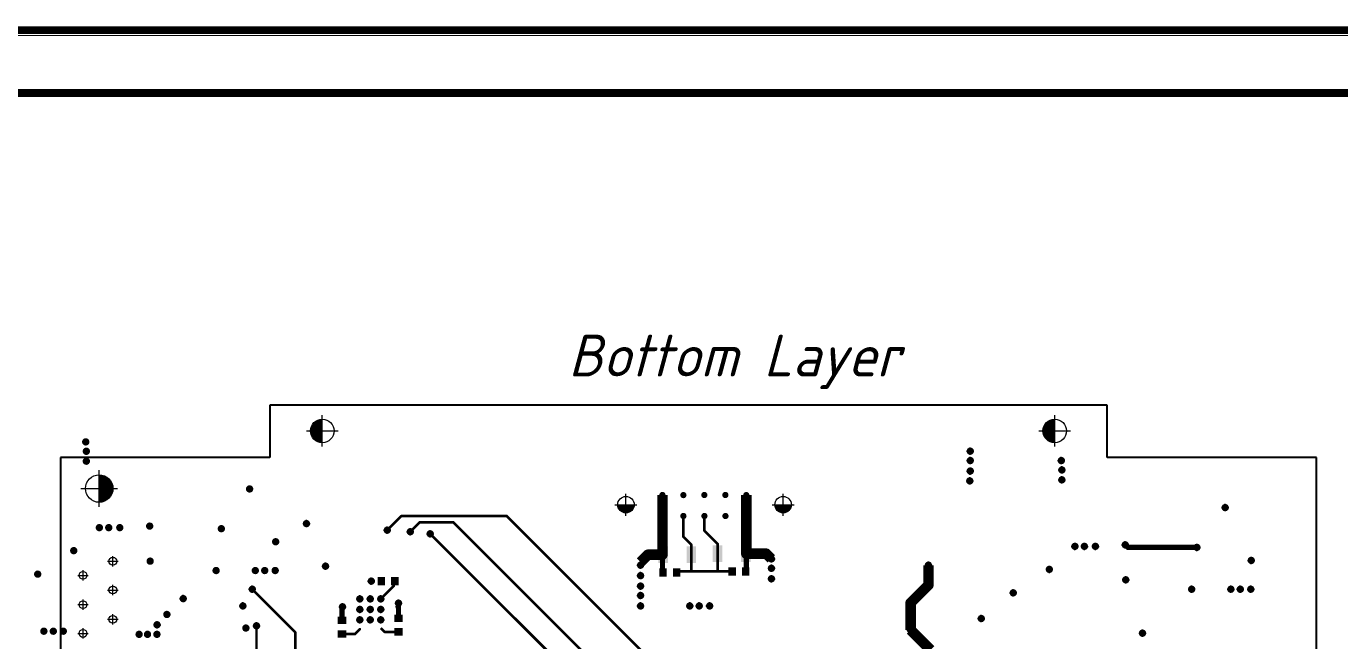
# Model space of a CAD drawing. Header units: millimetres. Extents: x 1557 to 2774, y 1107 to 1474.
# Drawn here: x 2262.7 to 2388.2, y 1415.1 to 1473.8 of the extents above; entities that cross this region are included whole.
import ezdxf

# ---------------------------------------------------------------- set-up
doc = ezdxf.new("R2010")
doc.units = ezdxf.units.MM
for name, color, linetype in [('BottomLayer', 5, 'Continuous'), ('PDF _Геометрия', 7, 'Continuous'), ('PDF _Сплошная заливка', 7, 'Continuous'), ('Sheet', 255, 'Continuous'), ('ViaHoleLayer', 16, 'Continuous')]:
    doc.layers.add(name, color=color, linetype=linetype)
doc.styles.add('GOST-2.304_Type-B_italic', font='GOST Common Italic.ttf')

msp = doc.modelspace()

# ---------------------------------------------------------------- hatches: boundary and pattern name
at = {"layer": 'PDF _Сплошная заливка', "transparency": 33554559}
for color, points in [(7, [(2289.863, 1435.116, -0.4142051), (2290.988, 1436.241), (2290.988, 1436.241), (2290.988, 1436.241), (2290.988, 1435.116), (2290.988, 1435.116)]), (7, [(2359.839, 1435.116, -0.4142051), (2360.964, 1436.241), (2360.964, 1436.241), (2360.964, 1436.241), (2360.964, 1435.116), (2360.964, 1435.116)]), (7, [(2290.988, 1433.991, -0.4142051), (2289.863, 1435.116), (2289.863, 1435.116), (2289.863, 1435.116), (2290.988, 1435.116), (2290.988, 1435.116)]), (7, [(2360.964, 1433.991, -0.4142051), (2359.839, 1435.116), (2359.839, 1435.116), (2359.839, 1435.116), (2360.964, 1435.116), (2360.964, 1435.116)]), (7, [(2353.16, 1433.183, -0.4142588), (2352.898, 1432.921), (2352.898, 1432.921), (2352.898, 1432.921), (2352.898, 1433.183), (2352.898, 1433.183)]), (7, [(2353.16, 1432.283, -0.1988801), (2353.083, 1432.098), (2353.083, 1432.098, -0.1990199), (2352.898, 1432.021), (2352.898, 1432.021), (2352.898, 1432.021), (2352.898, 1432.283), (2352.898, 1432.283)]), (7, [(2361.86, 1432.283, -0.1989884), (2361.783, 1432.098), (2361.783, 1432.098, -0.1990018), (2361.598, 1432.021), (2361.598, 1432.021), (2361.598, 1432.021), (2361.598, 1432.283), (2361.598, 1432.283)]), (7, [(2269.674, 1430.921, -0.414214), (2270.986, 1429.608), (2270.986, 1429.608), (2270.986, 1429.608), (2269.674, 1429.608), (2269.674, 1429.608)]), (7, [(2353.16, 1431.283, -0.4142588), (2352.898, 1431.021), (2352.898, 1431.021), (2352.898, 1431.021), (2352.898, 1431.283), (2352.898, 1431.283)]), (7, [(2361.914, 1431.383, -0.1989884), (2361.837, 1431.198), (2361.837, 1431.198, -0.1989884), (2361.652, 1431.121), (2361.652, 1431.121), (2361.652, 1431.121), (2361.652, 1431.383), (2361.652, 1431.383)]), (7, [(2270.986, 1429.608, -0.4142095), (2269.674, 1428.296), (2269.674, 1428.296), (2269.674, 1428.296), (2269.674, 1429.608), (2269.674, 1429.608)]), (7, [(2353.114, 1430.337, -0.414158), (2352.852, 1430.075), (2352.852, 1430.075), (2352.852, 1430.075), (2352.852, 1430.337), (2352.852, 1430.337)]), (7, [(2361.914, 1430.437, -0.1989561), (2361.837, 1430.251), (2361.837, 1430.251, -0.1988801), (2361.652, 1430.175), (2361.652, 1430.175), (2361.652, 1430.175), (2361.652, 1430.437), (2361.652, 1430.437)]), (256, [(2323.488, 1429.293), (2323.488, 1429.293), (2323.488, 1429.293, 0.4142021), (2323.188, 1428.993), (2323.188, 1428.993), (2323.188, 1428.993), (2323.188, 1428.993, 0.414158), (2323.488, 1428.693), (2323.488, 1428.693), (2323.488, 1428.693), (2323.488, 1428.693, 0.4142021), (2323.788, 1428.993), (2323.788, 1428.993), (2323.788, 1428.993), (2323.788, 1428.993, 0.4142462)]), (256, [(2325.488, 1429.283), (2325.488, 1429.283), (2325.488, 1429.283, 0.4142021), (2325.188, 1428.983), (2325.188, 1428.983), (2325.188, 1428.983), (2325.188, 1428.983, 0.4142462), (2325.488, 1428.683), (2325.488, 1428.683), (2325.488, 1428.683), (2325.488, 1428.683, 0.4142462), (2325.788, 1428.983), (2325.788, 1428.983), (2325.788, 1428.983), (2325.788, 1428.983, 0.4142021)]), (256, [(2327.488, 1429.293), (2327.488, 1429.293), (2327.488, 1429.293, 0.4142462), (2327.188, 1428.993), (2327.188, 1428.993), (2327.188, 1428.993), (2327.188, 1428.993, 0.4142021), (2327.488, 1428.693), (2327.488, 1428.693), (2327.488, 1428.693), (2327.488, 1428.693, 0.4142021), (2327.788, 1428.993), (2327.788, 1428.993), (2327.788, 1428.993), (2327.788, 1428.993, 0.4142462)]), (256, [(2329.498, 1429.293), (2329.498, 1429.293), (2329.498, 1429.293, 0.4142021), (2329.198, 1428.993), (2329.198, 1428.993), (2329.198, 1428.993), (2329.198, 1428.993, 0.414158), (2329.498, 1428.693), (2329.498, 1428.693), (2329.498, 1428.693), (2329.498, 1428.693, 0.4142021), (2329.798, 1428.993), (2329.798, 1428.993), (2329.798, 1428.993), (2329.798, 1428.993, 0.4142462)]), (256, [(2331.498, 1429.283), (2331.498, 1429.283), (2331.498, 1429.283, 0.414158), (2331.198, 1428.983), (2331.198, 1428.983), (2331.198, 1428.983), (2331.198, 1428.983, 0.4142021), (2331.498, 1428.683), (2331.498, 1428.683), (2331.498, 1428.683), (2331.498, 1428.683, 0.4142462), (2331.798, 1428.983), (2331.798, 1428.983), (2331.798, 1428.983), (2331.798, 1428.983, 0.4142021)]), (7, [(2319.998, 1427.276, -0.4142252), (2319.211, 1428.063), (2319.211, 1428.063), (2319.211, 1428.063), (2319.998, 1428.063), (2319.998, 1428.063)]), (7, [(2320.786, 1428.063, -0.4142252), (2319.998, 1427.276), (2319.998, 1427.276), (2319.998, 1427.276), (2319.998, 1428.063), (2319.998, 1428.063)]), (256, [(2323.488, 1427.283), (2323.488, 1427.283), (2323.488, 1427.283, 0.414158), (2323.188, 1426.983), (2323.188, 1426.983), (2323.188, 1426.983), (2323.188, 1426.983, 0.4142021), (2323.488, 1426.683), (2323.488, 1426.683), (2323.488, 1426.683), (2323.488, 1426.683, 0.4142462), (2323.788, 1426.983), (2323.788, 1426.983), (2323.788, 1426.983), (2323.788, 1426.983, 0.4142021)]), (256, [(2325.488, 1427.283), (2325.488, 1427.283), (2325.488, 1427.283, 0.4142021), (2325.188, 1426.983), (2325.188, 1426.983), (2325.188, 1426.983), (2325.188, 1426.983, 0.4142462), (2325.488, 1426.683), (2325.488, 1426.683), (2325.488, 1426.683), (2325.488, 1426.683, 0.4142462), (2325.788, 1426.983), (2325.788, 1426.983), (2325.788, 1426.983), (2325.788, 1426.983, 0.4142021)]), (256, [(2327.498, 1427.283), (2327.498, 1427.283), (2327.498, 1427.283, 0.414158), (2327.198, 1426.983), (2327.198, 1426.983), (2327.198, 1426.983), (2327.198, 1426.983, 0.4142021), (2327.498, 1426.683), (2327.498, 1426.683), (2327.498, 1426.683), (2327.498, 1426.683, 0.4142462), (2327.798, 1426.983), (2327.798, 1426.983), (2327.798, 1426.983), (2327.798, 1426.983, 0.4142021)]), (256, [(2329.508, 1427.283), (2329.508, 1427.283), (2329.508, 1427.283, 0.4142021), (2329.208, 1426.983), (2329.208, 1426.983), (2329.208, 1426.983), (2329.208, 1426.983, 0.4142462), (2329.508, 1426.683), (2329.508, 1426.683), (2329.508, 1426.683), (2329.508, 1426.683, 0.4142021), (2329.808, 1426.983), (2329.808, 1426.983), (2329.808, 1426.983), (2329.808, 1426.983, 0.414158)]), (256, [(2331.498, 1427.293), (2331.498, 1427.293), (2331.498, 1427.293, 0.4142021), (2331.198, 1426.993), (2331.198, 1426.993), (2331.198, 1426.993), (2331.198, 1426.993, 0.414158), (2331.498, 1426.693), (2331.498, 1426.693), (2331.498, 1426.693), (2331.498, 1426.693, 0.4142021), (2331.798, 1426.993), (2331.798, 1426.993), (2331.798, 1426.993), (2331.798, 1426.993, 0.4142462)]), (7, [(2335.018, 1427.276, -0.4142252), (2334.231, 1428.063), (2334.231, 1428.063), (2334.231, 1428.063), (2335.018, 1428.063), (2335.018, 1428.063)]), (7, [(2335.806, 1428.063, -0.4142177), (2335.018, 1427.276), (2335.018, 1427.276), (2335.018, 1427.276), (2335.018, 1428.063), (2335.018, 1428.063)]), (7, [(2377.514, 1427.783, -0.1989561), (2377.437, 1427.597), (2377.437, 1427.597, -0.1988801), (2377.252, 1427.521), (2377.252, 1427.521), (2377.252, 1427.521), (2377.252, 1427.783), (2377.252, 1427.783)]), (7, [(2289.734, 1426.255, -0.4142084), (2289.472, 1425.993), (2289.472, 1425.993), (2289.472, 1425.993), (2289.472, 1426.255), (2289.472, 1426.255)]), (7, [(2297.461, 1425.63, -0.1989561), (2297.384, 1425.444), (2297.384, 1425.444, -0.1988801), (2297.199, 1425.367), (2297.199, 1425.367), (2297.199, 1425.367), (2297.199, 1425.63), (2297.199, 1425.63)]), (7, [(2299.661, 1425.483, -0.1988801), (2299.584, 1425.298), (2299.584, 1425.298, -0.1989057), (2299.398, 1425.221), (2299.398, 1425.221), (2299.398, 1425.221), (2299.398, 1425.483), (2299.398, 1425.483)]), (7, [(2301.561, 1425.283, -0.4142588), (2301.298, 1425.021), (2301.298, 1425.021), (2301.298, 1425.021), (2301.298, 1425.283), (2301.298, 1425.283)]), (7, [(2363.16, 1424.083, -0.4142363), (2362.898, 1423.821), (2362.898, 1423.821), (2362.898, 1423.821), (2362.898, 1424.083), (2362.898, 1424.083)]), (7, [(2364.06, 1424.083, -0.4141859), (2363.798, 1423.821), (2363.798, 1423.821), (2363.798, 1423.821), (2363.798, 1424.083), (2363.798, 1424.083)]), (7, [(2365.114, 1424.083, -0.4142363), (2364.852, 1423.821), (2364.852, 1423.821), (2364.852, 1423.821), (2364.852, 1424.083), (2364.852, 1424.083)]), (7, [(2367.969, 1424.228, -0.1988478), (2367.892, 1424.042), (2367.892, 1424.042, -0.1988478), (2367.707, 1423.966), (2367.707, 1423.966), (2367.707, 1423.966), (2367.707, 1424.228), (2367.707, 1424.228)]), (7, [(2374.814, 1423.983, -0.4142084), (2374.551, 1423.721), (2374.551, 1423.721), (2374.551, 1423.721), (2374.551, 1423.983), (2374.551, 1423.983)]), (7, [(2291.561, 1422.183, -0.1989561), (2291.484, 1421.998), (2291.484, 1421.998, -0.1988801), (2291.299, 1421.921), (2291.299, 1421.921), (2291.299, 1421.921), (2291.299, 1422.183), (2291.299, 1422.183)]), (7, [(2321.661, 1422.283, -0.4142084), (2321.398, 1422.021), (2321.398, 1422.021), (2321.398, 1422.021), (2321.398, 1422.283), (2321.398, 1422.283)]), (7, [(2334.161, 1422.883, -0.414158), (2333.898, 1422.621), (2333.898, 1422.621), (2333.898, 1422.621), (2333.898, 1422.883), (2333.898, 1422.883)]), (7, [(2334.161, 1421.983, -0.4142084), (2333.898, 1421.721), (2333.898, 1421.721), (2333.898, 1421.721), (2333.898, 1421.983), (2333.898, 1421.983)]), (7, [(2349.16, 1422.283, -0.414158), (2348.898, 1422.021), (2348.898, 1422.021), (2348.898, 1422.021), (2348.898, 1422.283), (2348.898, 1422.283)]), (7, [(2360.714, 1421.883, -0.4142588), (2360.452, 1421.621), (2360.452, 1421.621), (2360.452, 1421.621), (2360.452, 1421.883), (2360.452, 1421.883)]), (7, [(2380.008, 1422.736, -0.1989561), (2379.931, 1422.55), (2379.931, 1422.55, -0.1988801), (2379.745, 1422.473), (2379.745, 1422.473), (2379.745, 1422.473), (2379.745, 1422.736), (2379.745, 1422.736)]), (7, [(2295.934, 1420.755, -0.1989884), (2295.857, 1420.57), (2295.857, 1420.57, -0.1989884), (2295.672, 1420.493), (2295.672, 1420.493), (2295.672, 1420.493), (2295.672, 1420.755), (2295.672, 1420.755)]), (7, [(2321.661, 1421.283, -0.1988982), (2321.584, 1421.098), (2321.584, 1421.098, -0.1988478), (2321.398, 1421.021), (2321.398, 1421.021), (2321.398, 1421.021), (2321.398, 1421.283), (2321.398, 1421.283)]), (7, [(2334.161, 1420.983, -0.1989884), (2334.084, 1420.798), (2334.084, 1420.798, -0.1990018), (2333.898, 1420.721), (2333.898, 1420.721), (2333.898, 1420.721), (2333.898, 1420.983), (2333.898, 1420.983)]), (7, [(2368.014, 1420.883, -0.1988478), (2367.937, 1420.698), (2367.937, 1420.698, -0.1988478), (2367.752, 1420.621), (2367.752, 1420.621), (2367.752, 1420.621), (2367.752, 1420.883), (2367.752, 1420.883)]), (7, [(2284.561, 1419.983, -0.4142363), (2284.299, 1419.721), (2284.299, 1419.721), (2284.299, 1419.721), (2284.299, 1419.983), (2284.299, 1419.983)]), (7, [(2321.661, 1420.283, -0.1987974), (2321.584, 1420.098), (2321.584, 1420.098, -0.1988478), (2321.398, 1420.021), (2321.398, 1420.021), (2321.398, 1420.021), (2321.398, 1420.283), (2321.398, 1420.283)]), (7, [(2321.661, 1419.383, -0.4142588), (2321.398, 1419.121), (2321.398, 1419.121), (2321.398, 1419.121), (2321.398, 1419.383), (2321.398, 1419.383)]), (7, [(2357.268, 1419.637, -0.1988982), (2357.191, 1419.452), (2357.191, 1419.452, -0.1988982), (2357.005, 1419.375), (2357.005, 1419.375), (2357.005, 1419.375), (2357.005, 1419.637), (2357.005, 1419.637)]), (7, [(2374.314, 1419.983, -0.1989561), (2374.237, 1419.798), (2374.237, 1419.798, -0.1988801), (2374.051, 1419.721), (2374.051, 1419.721), (2374.051, 1419.721), (2374.051, 1419.983), (2374.051, 1419.983)]), (7, [(2378.06, 1419.983, -0.4142588), (2377.798, 1419.721), (2377.798, 1419.721), (2377.798, 1419.721), (2377.798, 1419.983), (2377.798, 1419.983)]), (7, [(2378.96, 1419.983, -0.1988478), (2378.883, 1419.798), (2378.883, 1419.798, -0.1988478), (2378.698, 1419.721), (2378.698, 1419.721), (2378.698, 1419.721), (2378.698, 1419.983), (2378.698, 1419.983)]), (7, [(2379.96, 1419.983, -0.4142363), (2379.698, 1419.721), (2379.698, 1419.721), (2379.698, 1419.721), (2379.698, 1419.983), (2379.698, 1419.983)]), (7, [(2277.961, 1419.083, -0.1989561), (2277.884, 1418.898), (2277.884, 1418.898, -0.1988801), (2277.699, 1418.821), (2277.699, 1418.821), (2277.699, 1418.821), (2277.699, 1419.083), (2277.699, 1419.083)]), (7, [(2283.661, 1418.383, -0.1989884), (2283.584, 1418.198), (2283.584, 1418.198, -0.1989884), (2283.399, 1418.121), (2283.399, 1418.121), (2283.399, 1418.121), (2283.399, 1418.383), (2283.399, 1418.383)]), (7, [(2293.184, 1418.305, -0.1989884), (2293.107, 1418.12), (2293.107, 1418.12, -0.1989884), (2292.922, 1418.043), (2292.922, 1418.043), (2292.922, 1418.043), (2292.922, 1418.305), (2292.922, 1418.305)]), (7, [(2294.834, 1419.055, -0.1989884), (2294.757, 1418.87), (2294.757, 1418.87, -0.1989884), (2294.572, 1418.793), (2294.572, 1418.793), (2294.572, 1418.793), (2294.572, 1419.055), (2294.572, 1419.055)]), (7, [(2295.834, 1419.055, -0.4142084), (2295.572, 1418.793), (2295.572, 1418.793), (2295.572, 1418.793), (2295.572, 1419.055), (2295.572, 1419.055)]), (7, [(2296.834, 1419.055, -0.4141859), (2296.572, 1418.793), (2296.572, 1418.793), (2296.572, 1418.793), (2296.572, 1419.055), (2296.572, 1419.055)]), (7, [(2298.534, 1418.655, -0.4142588), (2298.271, 1418.393), (2298.271, 1418.393), (2298.271, 1418.393), (2298.271, 1418.655), (2298.271, 1418.655)]), (7, [(2321.661, 1418.383, -0.1988801), (2321.584, 1418.198), (2321.584, 1418.198, -0.1989561), (2321.398, 1418.121), (2321.398, 1418.121), (2321.398, 1418.121), (2321.398, 1418.383), (2321.398, 1418.383)]), (7, [(2326.361, 1418.383, -0.1988801), (2326.284, 1418.198), (2326.284, 1418.198, -0.1990065), (2326.098, 1418.121), (2326.098, 1418.121), (2326.098, 1418.121), (2326.098, 1418.383), (2326.098, 1418.383)]), (7, [(2327.261, 1418.383, -0.1988801), (2327.184, 1418.198), (2327.184, 1418.198, -0.1989561), (2326.998, 1418.121), (2326.998, 1418.121), (2326.998, 1418.121), (2326.998, 1418.383), (2326.998, 1418.383)]), (7, [(2328.261, 1418.383, -0.414158), (2327.998, 1418.121), (2327.998, 1418.121), (2327.998, 1418.121), (2327.998, 1418.383), (2327.998, 1418.383)]), (7, [(2294.834, 1418.055, -0.4142084), (2294.572, 1417.793), (2294.572, 1417.793), (2294.572, 1417.793), (2294.572, 1418.055), (2294.572, 1418.055)]), (7, [(2294.834, 1417.055, -0.1989884), (2294.757, 1416.87), (2294.757, 1416.87, -0.1989884), (2294.572, 1416.793), (2294.572, 1416.793), (2294.572, 1416.793), (2294.572, 1417.055), (2294.572, 1417.055)]), (7, [(2295.834, 1418.055, -0.4142588), (2295.572, 1417.793), (2295.572, 1417.793), (2295.572, 1417.793), (2295.572, 1418.055), (2295.572, 1418.055)]), (7, [(2295.834, 1417.055, -0.1988801), (2295.757, 1416.87), (2295.757, 1416.87, -0.1989561), (2295.572, 1416.793), (2295.572, 1416.793), (2295.572, 1416.793), (2295.572, 1417.055), (2295.572, 1417.055)]), (7, [(2296.834, 1418.055, -0.4142363), (2296.572, 1417.793), (2296.572, 1417.793), (2296.572, 1417.793), (2296.572, 1418.055), (2296.572, 1418.055)]), (7, [(2296.834, 1417.055, -0.4141859), (2296.572, 1416.793), (2296.572, 1416.793), (2296.572, 1416.793), (2296.572, 1417.055), (2296.572, 1417.055)]), (7, [(2354.215, 1417.183, -0.1989057), (2354.138, 1416.998), (2354.138, 1416.998, -0.1988801), (2353.952, 1416.921), (2353.952, 1416.921), (2353.952, 1416.921), (2353.952, 1417.183), (2353.952, 1417.183)]), (7, [(2275.461, 1416.583, -0.4142084), (2275.199, 1416.321), (2275.199, 1416.321), (2275.199, 1416.321), (2275.199, 1416.583), (2275.199, 1416.583)]), (7, [(2284.961, 1416.483, -0.1988982), (2284.884, 1416.298), (2284.884, 1416.298, -0.1988478), (2284.699, 1416.221), (2284.699, 1416.221), (2284.699, 1416.221), (2284.699, 1416.483), (2284.699, 1416.483)]), (7, [(2347.46, 1416.083, -0.1989884), (2347.384, 1415.898), (2347.384, 1415.898, -0.1989884), (2347.198, 1415.821), (2347.198, 1415.821), (2347.198, 1415.821), (2347.198, 1416.083), (2347.198, 1416.083)]), (7, [(2369.614, 1415.783, -0.1988478), (2369.537, 1415.598), (2369.537, 1415.598, -0.1988478), (2369.351, 1415.521), (2369.351, 1415.521), (2369.351, 1415.521), (2369.351, 1415.783), (2369.351, 1415.783)])]:
    msp.add_hatch(color=color, dxfattribs=at).paths.add_polyline_path(points)

# ---------------------------------------------------------------- linework, layer by layer
for p, q in [((2365.983, 1437.582), (2285.983, 1437.582)), ((2285.983, 1437.582), (2285.983, 1432.582)), ((2365.983, 1432.582), (2365.983, 1437.582)), ((2265.983, 1432.582), (2265.983, 1342.582)), ((2285.983, 1432.582), (2265.983, 1432.582)), ((2385.983, 1432.582), (2365.983, 1432.582)), ((2385.983, 1342.582), (2385.983, 1432.582))]:
    msp.add_line(p, q)
at = {"layer": 'BottomLayer'}
for points, const_width in [([(2323.489, 1426.984), (2323.489, 1428.994)], 1), ([(2331.499, 1426.994), (2331.499, 1428.984)], 1), ([(2298.552, 1426.984), (2297.199, 1425.631)], 0.25), ([(2308.599, 1426.984), (2298.552, 1426.984)], 0.25), ([(2331.849, 1403.734), (2308.599, 1426.984)], 0.25), ([(2323.489, 1423.284), (2323.489, 1426.984)], 1), ([(2325.489, 1424.994), (2325.489, 1426.984)], 0.25), ([(2327.499, 1425.584), (2327.499, 1426.984)], 0.25), ([(2331.499, 1423.384), (2331.499, 1426.994)], 1), ([(2300.299, 1426.384), (2299.399, 1425.484)], 0.25), ([(2303.499, 1426.384), (2300.299, 1426.384)], 0.25), ([(2317.299, 1412.584), (2303.499, 1426.384)], 0.25), ([(2328.752, 1424.33), (2327.499, 1425.584)], 0.25), ([(2315.599, 1410.984), (2301.299, 1425.284)], 0.25), ([(2326.245, 1424.238), (2325.489, 1424.994)], 0.25), ([(2326.245, 1423.284), (2326.245, 1424.238)], 0.25), ([(2328.752, 1423.384), (2328.752, 1424.33)], 0.25), ([(2322.098, 1423.284), (2321.399, 1422.584)], 1), ([(2323.489, 1423.284), (2322.098, 1423.284)], 1), ([(2323.489, 1421.646), (2323.489, 1423.284)], 0.5), ([(2323.553, 1423.284), (2323.489, 1423.284)], 0.5), ([(2326.245, 1421.731), (2326.245, 1423.284)], 0.25), ([(2328.752, 1421.73), (2328.752, 1423.384)], 0.25), ([(2333.399, 1423.384), (2331.499, 1423.384)], 1), ([(2331.499, 1423.384), (2331.445, 1423.384)], 0.5), ([(2331.499, 1421.736), (2331.499, 1423.384)], 0.5), ([(2333.899, 1422.884), (2333.399, 1423.384)], 1), ([(2374.552, 1423.984), (2367.952, 1423.984)], 0.5), ([(2323.551, 1421.584), (2323.489, 1421.646)], 0.5), ([(2326.245, 1421.731), (2326.199, 1421.684)], 0.25), ([(2328.799, 1421.684), (2328.752, 1421.73)], 0.25), ([(2331.499, 1421.736), (2331.446, 1421.684)], 0.5), ([(2348.899, 1420.384), (2348.899, 1422.284)], 1), ([(2297.819, 1420.304), (2297.819, 1420.756)], 0.25), ([(2324.946, 1421.684), (2324.846, 1421.584)], 0.25), ([(2326.199, 1421.684), (2324.946, 1421.684)], 0.25), ([(2328.799, 1421.684), (2326.199, 1421.684)], 0.25), ([(2330.151, 1421.684), (2328.799, 1421.684)], 0.25), ([(2348.899, 1420.384), (2347.199, 1418.684)], 1), ([(2288.399, 1415.884), (2284.299, 1419.984)], 0.25), ([(2297.819, 1420.304), (2296.572, 1419.056)], 0.25), ([(2292.872, 1417.004), (2292.872, 1418.256)], 0.5), ([(2298.272, 1418.256), (2298.222, 1418.306)], 0.5), ([(2298.272, 1417.204), (2298.272, 1418.256)], 0.5), ([(2347.199, 1416.084), (2347.199, 1418.684)], 1), ([(2284.699, 1412.384), (2284.699, 1416.484)], 0.25), ([(2288.399, 1413.484), (2288.399, 1415.884)], 0.25), ([(2294.124, 1415.708), (2292.872, 1415.708)], 0.25), ([(2294.572, 1416.156), (2294.124, 1415.708)], 0.25), ([(2296.919, 1415.908), (2296.572, 1416.256)], 0.25), ([(2298.272, 1415.908), (2296.919, 1415.908)], 0.25), ([(2349.099, 1414.184), (2347.199, 1416.084)], 1)]:
    msp.add_lwpolyline(points, dxfattribs=dict(at, const_width=const_width))
for points, const_width in [([(2298.615, 1426.984, -1), (2298.49, 1426.984, -1)], 0.125), ([(2298.615, 1426.984, -1), (2298.49, 1426.984, -1)], 0.125), ([(2308.661, 1426.984, -1), (2308.536, 1426.984, -1)], 0.125), ([(2308.661, 1426.984, -1), (2308.536, 1426.984, -1)], 0.125), ([(2300.361, 1426.384, -1), (2300.236, 1426.384, -1)], 0.125), ([(2300.361, 1426.384, -1), (2300.236, 1426.384, -1)], 0.125), ([(2303.561, 1426.384, -1), (2303.436, 1426.384, -1)], 0.125), ([(2303.561, 1426.384, -1), (2303.436, 1426.384, -1)], 0.125), ([(2327.561, 1425.584, -1), (2327.436, 1425.584, -1)], 0.125), ([(2327.561, 1425.584, -1), (2327.436, 1425.584, -1)], 0.125), ([(2325.551, 1424.994, -1), (2325.426, 1424.994, -1)], 0.125), ([(2325.551, 1424.994, -1), (2325.426, 1424.994, -1)], 0.125), ([(2326.308, 1424.238, -1), (2326.183, 1424.238, -1)], 0.125), ([(2326.308, 1424.238, -1), (2326.183, 1424.238, -1)], 0.125), ([(2328.815, 1424.33, -1), (2328.69, 1424.33, -1)], 0.125), ([(2328.815, 1424.33, -1), (2328.69, 1424.33, -1)], 0.125), ([(2322.348, 1423.284, -1), (2321.848, 1423.284, -1)], 0.5), ([(2322.348, 1423.284, -1), (2321.848, 1423.284, -1)], 0.5), ([(2323.739, 1423.284, -1), (2323.239, 1423.284, -1)], 0.5), ([(2323.739, 1423.284, -1), (2323.239, 1423.284, -1)], 0.5), ([(2323.614, 1423.284, -1), (2323.364, 1423.284, -1)], 0.25), ([(2323.614, 1423.284, -1), (2323.364, 1423.284, -1)], 0.25), ([(2323.678, 1423.284, -1), (2323.428, 1423.284, -1)], 0.25), ([(2326.308, 1423.284, -1), (2326.183, 1423.284, -1)], 0.125), ([(2326.308, 1423.284, -1), (2326.183, 1423.284, -1)], 0.125), ([(2328.815, 1423.384, -1), (2328.69, 1423.384, -1)], 0.125), ([(2328.815, 1423.384, -1), (2328.69, 1423.384, -1)], 0.125), ([(2331.749, 1423.384, -1), (2331.249, 1423.384, -1)], 0.5), ([(2331.749, 1423.384, -1), (2331.249, 1423.384, -1)], 0.5), ([(2331.57, 1423.384, -1), (2331.32, 1423.384, -1)], 0.25), ([(2331.624, 1423.384, -1), (2331.374, 1423.384, -1)], 0.25), ([(2331.624, 1423.384, -1), (2331.374, 1423.384, -1)], 0.25), ([(2333.649, 1423.384, -1), (2333.149, 1423.384, -1)], 0.5), ([(2333.649, 1423.384, -1), (2333.149, 1423.384, -1)], 0.5), ([(2368.077, 1423.984, -1), (2367.827, 1423.984, -1)], 0.25), ([(2374.677, 1423.984, -1), (2374.427, 1423.984, -1)], 0.25), ([(2323.614, 1421.646, -1), (2323.364, 1421.646, -1)], 0.25), ([(2323.614, 1421.646, -1), (2323.364, 1421.646, -1)], 0.25), ([(2326.308, 1421.731, -1), (2326.183, 1421.731, -1)], 0.125), ([(2326.308, 1421.731, -1), (2326.183, 1421.731, -1)], 0.125), ([(2328.815, 1421.73, -1), (2328.69, 1421.73, -1)], 0.125), ([(2328.815, 1421.73, -1), (2328.69, 1421.73, -1)], 0.125), ([(2331.571, 1421.684, -1), (2331.321, 1421.684, -1)], 0.25), ([(2331.624, 1421.736, -1), (2331.374, 1421.736, -1)], 0.25), ([(2331.624, 1421.736, -1), (2331.374, 1421.736, -1)], 0.25), ([(2297.882, 1420.756, -1), (2297.757, 1420.756, -1)], 0.125), ([(2323.676, 1421.584, -1), (2323.426, 1421.584, -1)], 0.25), ([(2324.909, 1421.584, -1), (2324.784, 1421.584, -1)], 0.125), ([(2325.009, 1421.684, -1), (2324.884, 1421.684, -1)], 0.125), ([(2325.009, 1421.684, -1), (2324.884, 1421.684, -1)], 0.125), ([(2326.261, 1421.684, -1), (2326.136, 1421.684, -1)], 0.125), ([(2326.261, 1421.684, -1), (2326.136, 1421.684, -1)], 0.125), ([(2326.261, 1421.684, -1), (2326.136, 1421.684, -1)], 0.125), ([(2328.861, 1421.684, -1), (2328.736, 1421.684, -1)], 0.125), ([(2328.861, 1421.684, -1), (2328.736, 1421.684, -1)], 0.125), ([(2328.861, 1421.684, -1), (2328.736, 1421.684, -1)], 0.125), ([(2330.213, 1421.684, -1), (2330.088, 1421.684, -1)], 0.125), ([(2349.149, 1420.384, -1), (2348.649, 1420.384, -1)], 0.5), ([(2349.149, 1420.384, -1), (2348.649, 1420.384, -1)], 0.5), ([(2297.882, 1420.304, -1), (2297.757, 1420.304, -1)], 0.125), ([(2297.882, 1420.304, -1), (2297.757, 1420.304, -1)], 0.125), ([(2298.347, 1418.306, -1), (2298.097, 1418.306, -1)], 0.25), ([(2298.397, 1418.256, -1), (2298.147, 1418.256, -1)], 0.25), ([(2298.397, 1418.256, -1), (2298.147, 1418.256, -1)], 0.25), ([(2347.449, 1418.684, -1), (2346.949, 1418.684, -1)], 0.5), ([(2347.449, 1418.684, -1), (2346.949, 1418.684, -1)], 0.5), ([(2292.997, 1417.004, -1), (2292.747, 1417.004, -1)], 0.25), ([(2298.397, 1417.204, -1), (2298.147, 1417.204, -1)], 0.25), ([(2288.461, 1415.884, -1), (2288.336, 1415.884, -1)], 0.125), ([(2288.461, 1415.884, -1), (2288.336, 1415.884, -1)], 0.125), ([(2292.934, 1415.708, -1), (2292.809, 1415.708, -1)], 0.125), ([(2294.186, 1415.708, -1), (2294.061, 1415.708, -1)], 0.125), ([(2294.186, 1415.708, -1), (2294.061, 1415.708, -1)], 0.125), ([(2294.634, 1416.156, -1), (2294.509, 1416.156, -1)], 0.125), ([(2294.634, 1416.156, -1), (2294.509, 1416.156, -1)], 0.125), ([(2296.982, 1415.908, -1), (2296.857, 1415.908, -1)], 0.125), ([(2296.982, 1415.908, -1), (2296.857, 1415.908, -1)], 0.125), ([(2298.334, 1415.908, -1), (2298.209, 1415.908, -1)], 0.125)]:
    msp.add_lwpolyline(points, format="xyb", close=True, dxfattribs=dict(at, const_width=const_width))
for points in [[(2324.01, 1422.484), (2323.095, 1422.484), (2324.01, 1424.084), (2323.095, 1424.084)], [(2326.702, 1422.484), (2325.788, 1422.484), (2326.702, 1424.084), (2325.788, 1424.084)], [(2328.295, 1424.184), (2329.21, 1424.184), (2328.295, 1422.584), (2329.21, 1422.584)], [(2330.988, 1424.184), (2331.902, 1424.184), (2330.988, 1422.584), (2331.902, 1422.584)], [(2323.195, 1421.991), (2323.906, 1421.991), (2323.195, 1421.178), (2323.906, 1421.178)], [(2324.491, 1421.991), (2325.202, 1421.991), (2324.491, 1421.178), (2325.202, 1421.178)], [(2330.506, 1421.278), (2329.795, 1421.278), (2330.506, 1422.091), (2329.795, 1422.091)], [(2331.802, 1421.278), (2331.091, 1421.278), (2331.802, 1422.091), (2331.091, 1422.091)], [(2296.979, 1420.349), (2296.268, 1420.349), (2296.979, 1421.162), (2296.268, 1421.162)], [(2298.275, 1420.349), (2297.564, 1420.349), (2298.275, 1421.162), (2297.564, 1421.162)], [(2292.465, 1416.648), (2292.465, 1417.359), (2293.278, 1416.648), (2293.278, 1417.359)], [(2297.865, 1416.848), (2297.865, 1417.559), (2298.678, 1416.848), (2298.678, 1417.559)], [(2292.465, 1415.353), (2292.465, 1416.064), (2293.278, 1415.353), (2293.278, 1416.064)], [(2297.865, 1415.553), (2297.865, 1416.264), (2298.678, 1415.553), (2298.678, 1416.264)]]:
    msp.add_solid(points, dxfattribs=at)
at = {"layer": 'PDF _Геометрия', "lineweight": 9}
for points in [[(2289.863, 1435.116, -0.414158), (2290.988, 1436.241, -0.414158), (2292.113, 1435.116, -0.414158), (2290.988, 1433.991, -0.414158)], [(2359.839, 1435.116, -0.414158), (2360.964, 1436.241, -0.414158), (2362.089, 1435.116, -0.414158), (2360.964, 1433.991, -0.414158)], [(2352.636, 1433.183, -0.4143145), (2352.898, 1433.446, -0.4143145), (2353.16, 1433.183, -0.4143145), (2352.898, 1432.921, -0.4143145)], [(2352.636, 1432.283, -0.4143145), (2352.898, 1432.546, -0.4143145), (2353.16, 1432.283, -0.4140361), (2352.898, 1432.021, -0.4140361)], [(2361.335, 1432.283, -0.4143145), (2361.598, 1432.546, -0.4143145), (2361.86, 1432.283, -0.4140361), (2361.598, 1432.021, -0.4140361)], [(2268.361, 1429.608, -0.414158), (2269.674, 1430.921, -0.4142032), (2270.986, 1429.608, -0.4142588), (2269.674, 1428.296, -0.4142137)], [(2352.636, 1431.283, -0.4143145), (2352.898, 1431.546, -0.4143145), (2353.16, 1431.283, -0.4143145), (2352.898, 1431.021, -0.4143145)], [(2361.389, 1431.383, -0.4143145), (2361.652, 1431.646, -0.4143145), (2361.914, 1431.383, -0.4143145), (2361.652, 1431.121, -0.4143145)], [(2361.389, 1430.437, -0.4143145), (2361.652, 1430.7, -0.4143145), (2361.914, 1430.437, -0.4143145), (2361.652, 1430.175, -0.4143145)], [(2352.589, 1430.337, -0.4143145), (2352.852, 1430.599, -0.4143145), (2353.114, 1430.337, -0.4143145), (2352.852, 1430.074, -0.4143145)], [(2319.211, 1428.063, -0.4143145), (2319.998, 1428.851, -0.4143145), (2320.786, 1428.063, -0.4142217), (2319.998, 1427.276, -0.4142217)], [(2334.231, 1428.063, -0.4143145), (2335.018, 1428.851, -0.4142217), (2335.806, 1428.063, -0.414129), (2335.018, 1427.276, -0.4142217)], [(2376.989, 1427.783, -0.4140361), (2377.252, 1428.046, -0.4143145), (2377.514, 1427.783, -0.4143145), (2377.252, 1427.521, -0.4140361)], [(2289.209, 1426.255, -0.4140361), (2289.472, 1426.518, -0.4140361), (2289.734, 1426.255, -0.4138106), (2289.472, 1425.992, -0.4138106)], [(2296.936, 1425.63, -0.4143145), (2297.199, 1425.892, -0.4143145), (2297.461, 1425.63, -0.4143145), (2297.199, 1425.367, -0.4143145)], [(2299.136, 1425.483, -0.4143145), (2299.398, 1425.746, -0.4143145), (2299.661, 1425.483, -0.4143145), (2299.398, 1425.221, -0.4143145)], [(2301.036, 1425.283, -0.4143145), (2301.298, 1425.546, -0.4143145), (2301.561, 1425.283, -0.4143145), (2301.298, 1425.021, -0.4143145)], [(2367.444, 1424.228, -0.4140361), (2367.707, 1424.491, -0.4140361), (2367.969, 1424.228, -0.4138106), (2367.707, 1423.965, -0.4138106)], [(2333.635, 1422.883, -0.4138106), (2333.898, 1423.146, -0.4140361), (2334.161, 1422.883, -0.4140361), (2333.898, 1422.621, -0.4138106)], [(2362.635, 1424.083, -0.4143145), (2362.898, 1424.346, -0.4143145), (2363.16, 1424.083, -0.4143145), (2362.898, 1423.821, -0.4143145)], [(2363.535, 1424.083, -0.4143145), (2363.798, 1424.346, -0.4143145), (2364.06, 1424.083, -0.4143145), (2363.798, 1423.821, -0.4143145)], [(2364.589, 1424.083, -0.4140361), (2364.852, 1424.346, -0.4138106), (2365.114, 1424.083, -0.4138106), (2364.852, 1423.821, -0.4140361)], [(2374.289, 1423.983, -0.4143145), (2374.552, 1424.246, -0.4143145), (2374.814, 1423.983, -0.4143145), (2374.552, 1423.721, -0.4143145)], [(2270.599, 1422.658, -0.414158), (2270.974, 1423.033, -0.414158), (2271.349, 1422.658, -0.414158), (2270.974, 1422.283, -0.414158)], [(2291.036, 1422.183, -0.4137584), (2291.299, 1422.446, -0.4140361), (2291.561, 1422.183, -0.4138106), (2291.299, 1421.921, -0.4135323)], [(2321.136, 1422.283, -0.4143145), (2321.398, 1422.546, -0.4140361), (2321.661, 1422.283, -0.4140361), (2321.398, 1422.021, -0.4143145)], [(2333.635, 1421.983, -0.4138106), (2333.898, 1422.246, -0.4140361), (2334.161, 1421.983, -0.4140361), (2333.898, 1421.721, -0.4138106)], [(2348.635, 1422.283, -0.4143145), (2348.898, 1422.546, -0.4143145), (2349.16, 1422.283, -0.4143145), (2348.898, 1422.021, -0.4143145)], [(2360.189, 1421.883, -0.4143145), (2360.452, 1422.146, -0.4143145), (2360.714, 1421.883, -0.4143145), (2360.452, 1421.621, -0.4143145)], [(2379.483, 1422.736, -0.4138106), (2379.745, 1422.998, -0.4140361), (2380.008, 1422.736, -0.4140361), (2379.745, 1422.473, -0.4138106)], [(2267.749, 1421.308, -0.414158), (2268.124, 1421.683, -0.414158), (2268.499, 1421.308, -0.414158), (2268.124, 1420.933, -0.414158)], [(2295.409, 1420.755, -0.4138106), (2295.671, 1421.018, -0.4140361), (2295.934, 1420.755, -0.4140361), (2295.671, 1420.493, -0.4138106)], [(2321.136, 1421.283, -0.4143145), (2321.398, 1421.546, -0.4140361), (2321.661, 1421.283, -0.4140361), (2321.398, 1421.021, -0.4143145)], [(2333.635, 1420.983, -0.4138106), (2333.898, 1421.246, -0.4140361), (2334.161, 1420.983, -0.4140361), (2333.898, 1420.721, -0.4138106)], [(2367.489, 1420.883, -0.4140361), (2367.752, 1421.146, -0.4140361), (2368.014, 1420.883, -0.4138106), (2367.752, 1420.621, -0.4138106)], [(2270.599, 1419.908, -0.414158), (2270.974, 1420.283, -0.414158), (2271.349, 1419.908, -0.414158), (2270.974, 1419.533, -0.414158)], [(2277.436, 1419.083, -0.4143145), (2277.699, 1419.346, -0.4143145), (2277.961, 1419.083, -0.4143145), (2277.699, 1418.821, -0.4143145)], [(2284.036, 1419.983, -0.4143145), (2284.299, 1420.246, -0.4143145), (2284.561, 1419.983, -0.4143145), (2284.299, 1419.721, -0.4143145)], [(2321.136, 1420.283, -0.4143145), (2321.398, 1420.546, -0.4140361), (2321.661, 1420.283, -0.4140361), (2321.398, 1420.021, -0.4143145)], [(2321.136, 1419.383, -0.4140361), (2321.398, 1419.646, -0.4137584), (2321.661, 1419.383, -0.4135323), (2321.398, 1419.121, -0.4138106)], [(2356.743, 1419.637, -0.4143145), (2357.005, 1419.9, -0.4143145), (2357.268, 1419.637, -0.4143145), (2357.005, 1419.375, -0.4143145)], [(2373.789, 1419.983, -0.4143145), (2374.051, 1420.246, -0.4143145), (2374.314, 1419.983, -0.4143145), (2374.051, 1419.721, -0.4143145)], [(2377.535, 1419.983, -0.4143145), (2377.797, 1420.246, -0.4140361), (2378.06, 1419.983, -0.4140361), (2377.797, 1419.721, -0.4143145)], [(2378.435, 1419.983, -0.4143145), (2378.698, 1420.246, -0.4143145), (2378.96, 1419.983, -0.4143145), (2378.698, 1419.721, -0.4143145)], [(2379.435, 1419.983, -0.4143145), (2379.697, 1420.246, -0.4143145), (2379.96, 1419.983, -0.4143145), (2379.697, 1419.721, -0.4143145)], [(2267.749, 1418.508, -0.414158), (2268.124, 1418.883, -0.414158), (2268.499, 1418.508, -0.414158), (2268.124, 1418.133, -0.414158)], [(2283.136, 1418.383, -0.4143145), (2283.399, 1418.646, -0.4143145), (2283.661, 1418.383, -0.4143145), (2283.399, 1418.121, -0.4143145)], [(2292.659, 1418.305, -0.4143145), (2292.921, 1418.568, -0.4143145), (2293.184, 1418.305, -0.4143145), (2292.921, 1418.043, -0.4143145)], [(2294.309, 1419.055, -0.4143145), (2294.571, 1419.318, -0.4143145), (2294.834, 1419.055, -0.4143145), (2294.571, 1418.793, -0.4143145)], [(2294.309, 1418.055, -0.4143145), (2294.571, 1418.318, -0.4143145), (2294.834, 1418.055, -0.4140361), (2294.571, 1417.792, -0.4140361)], [(2295.309, 1419.055, -0.4143145), (2295.572, 1419.318, -0.4143145), (2295.834, 1419.055, -0.4143145), (2295.572, 1418.793, -0.4143145)], [(2295.309, 1418.055, -0.4143145), (2295.572, 1418.318, -0.4143145), (2295.834, 1418.055, -0.4140361), (2295.572, 1417.792, -0.4140361)], [(2296.309, 1419.055, -0.4143145), (2296.572, 1419.318, -0.4143145), (2296.834, 1419.055, -0.4143145), (2296.572, 1418.793, -0.4143145)], [(2296.309, 1418.055, -0.4143145), (2296.572, 1418.318, -0.4143145), (2296.834, 1418.055, -0.4140361), (2296.572, 1417.792, -0.4140361)], [(2298.009, 1418.655, -0.4140361), (2298.272, 1418.918, -0.4143145), (2298.534, 1418.655, -0.4143145), (2298.272, 1418.393, -0.4140361)], [(2321.136, 1418.383, -0.4143145), (2321.398, 1418.646, -0.4140361), (2321.661, 1418.383, -0.4140361), (2321.398, 1418.121, -0.4143145)], [(2325.836, 1418.383, -0.4143145), (2326.098, 1418.646, -0.4143145), (2326.361, 1418.383, -0.4143145), (2326.098, 1418.121, -0.4143145)], [(2326.736, 1418.383, -0.4143145), (2326.998, 1418.646, -0.4140361), (2327.261, 1418.383, -0.4140361), (2326.998, 1418.121, -0.4143145)], [(2327.736, 1418.383, -0.4143145), (2327.998, 1418.646, -0.4143145), (2328.261, 1418.383, -0.4143145), (2327.998, 1418.121, -0.4143145)], [(2270.599, 1417.108, -0.414158), (2270.974, 1417.483, -0.414158), (2271.349, 1417.108, -0.414158), (2270.974, 1416.733, -0.414158)], [(2274.936, 1416.583, -0.4140361), (2275.199, 1416.846, -0.4140361), (2275.461, 1416.583, -0.4138106), (2275.199, 1416.321, -0.4138106)], [(2294.309, 1417.055, -0.4143145), (2294.571, 1417.318, -0.4143145), (2294.834, 1417.055, -0.4143145), (2294.571, 1416.793, -0.4143145)], [(2295.309, 1417.055, -0.4143145), (2295.572, 1417.318, -0.4143145), (2295.834, 1417.055, -0.4143145), (2295.572, 1416.793, -0.4143145)], [(2296.309, 1417.055, -0.4143145), (2296.572, 1417.318, -0.4143145), (2296.834, 1417.055, -0.4143145), (2296.572, 1416.793, -0.4143145)], [(2353.69, 1417.184, -0.4143145), (2353.952, 1417.446, -0.4143145), (2354.215, 1417.184, -0.4143145), (2353.952, 1416.921, -0.4143145)], [(2267.749, 1415.758, -0.414158), (2268.124, 1416.133, -0.414158), (2268.499, 1415.758, -0.414158), (2268.124, 1415.383, -0.414158)], [(2284.436, 1416.483, -0.4143145), (2284.699, 1416.746, -0.4143145), (2284.961, 1416.483, -0.4143145), (2284.699, 1416.221, -0.4143145)], [(2346.935, 1416.083, -0.4143145), (2347.198, 1416.346, -0.4143145), (2347.46, 1416.083, -0.4143145), (2347.198, 1415.821, -0.4143145)], [(2369.089, 1415.783, -0.4143145), (2369.351, 1416.046, -0.4140361), (2369.614, 1415.783, -0.4140361), (2369.351, 1415.521, -0.4143145)]]:
    msp.add_lwpolyline(points, format="xyb", close=True, dxfattribs=at)
for points in [[(2290.988, 1433.616), (2290.988, 1436.616)], [(2360.964, 1433.616), (2360.964, 1436.616)], [(2289.488, 1435.116), (2292.488, 1435.116)], [(2359.464, 1435.116), (2362.464, 1435.116)], [(2352.548, 1433.183), (2353.248, 1433.183)], [(2352.898, 1432.833), (2352.898, 1433.533)], [(2352.548, 1432.283), (2353.248, 1432.283)], [(2352.898, 1431.933), (2352.898, 1432.633)], [(2361.248, 1432.283), (2361.948, 1432.283)], [(2361.598, 1431.933), (2361.598, 1432.633)], [(2269.674, 1427.858), (2269.674, 1431.358)], [(2352.548, 1431.283), (2353.248, 1431.283)], [(2352.852, 1429.987), (2352.852, 1430.687)], [(2352.898, 1430.933), (2352.898, 1431.633)], [(2361.302, 1431.383), (2362.002, 1431.383)], [(2361.652, 1431.033), (2361.652, 1431.733)], [(2361.652, 1430.087), (2361.652, 1430.787)], [(2267.924, 1429.608), (2271.424, 1429.608)], [(2352.502, 1430.337), (2353.202, 1430.337)], [(2361.302, 1430.437), (2362.002, 1430.437)], [(2319.998, 1427.013), (2319.998, 1429.113)], [(2335.018, 1427.013), (2335.018, 1429.113)], [(2377.252, 1427.433), (2377.252, 1428.133)], [(2318.948, 1428.063), (2321.048, 1428.063)], [(2333.968, 1428.063), (2336.068, 1428.063)], [(2376.901, 1427.783), (2377.602, 1427.783)], [(2289.122, 1426.255), (2289.822, 1426.255)], [(2289.472, 1425.905), (2289.472, 1426.605)], [(2296.849, 1425.63), (2297.548, 1425.63)], [(2297.199, 1425.28), (2297.199, 1425.98)], [(2299.398, 1425.133), (2299.398, 1425.833)], [(2301.298, 1424.933), (2301.298, 1425.633)], [(2299.048, 1425.483), (2299.748, 1425.483)], [(2300.949, 1425.283), (2301.648, 1425.283)], [(2362.898, 1423.734), (2362.898, 1424.433)], [(2363.798, 1423.734), (2363.798, 1424.433)], [(2364.852, 1423.734), (2364.852, 1424.433)], [(2367.707, 1423.878), (2367.707, 1424.578)], [(2270.974, 1422.158), (2270.974, 1423.158)], [(2333.898, 1422.533), (2333.898, 1423.233)], [(2362.548, 1424.083), (2363.248, 1424.083)], [(2363.448, 1424.083), (2364.148, 1424.083)], [(2364.501, 1424.083), (2365.202, 1424.083)], [(2367.357, 1424.228), (2368.057, 1424.228)], [(2374.201, 1423.983), (2374.902, 1423.983)], [(2374.552, 1423.633), (2374.552, 1424.333)], [(2270.474, 1422.658), (2271.474, 1422.658)], [(2290.948, 1422.183), (2291.649, 1422.183)], [(2291.299, 1421.833), (2291.299, 1422.533)], [(2321.048, 1422.283), (2321.748, 1422.283)], [(2321.398, 1421.933), (2321.398, 1422.633)], [(2333.548, 1422.883), (2334.248, 1422.883)], [(2333.548, 1421.983), (2334.248, 1421.983)], [(2333.898, 1421.633), (2333.898, 1422.334)], [(2348.548, 1422.283), (2349.248, 1422.283)], [(2348.898, 1421.933), (2348.898, 1422.633)], [(2360.102, 1421.883), (2360.802, 1421.883)], [(2360.452, 1421.533), (2360.452, 1422.233)], [(2379.395, 1422.736), (2380.095, 1422.736)], [(2379.745, 1422.386), (2379.745, 1423.086)], [(2267.624, 1421.308), (2268.624, 1421.308)], [(2268.124, 1420.808), (2268.124, 1421.808)], [(2295.321, 1420.755), (2296.022, 1420.755)], [(2295.671, 1420.405), (2295.671, 1421.105)], [(2321.048, 1421.283), (2321.748, 1421.283)], [(2321.398, 1420.934), (2321.398, 1421.633)], [(2321.398, 1419.933), (2321.398, 1420.633)], [(2333.548, 1420.983), (2334.248, 1420.983)], [(2333.898, 1420.633), (2333.898, 1421.333)], [(2367.402, 1420.883), (2368.101, 1420.883)], [(2367.752, 1420.533), (2367.752, 1421.234)], [(2270.474, 1419.908), (2271.474, 1419.908)], [(2270.974, 1419.408), (2270.974, 1420.409)], [(2277.699, 1418.733), (2277.699, 1419.433)], [(2283.949, 1419.983), (2284.649, 1419.983)], [(2284.299, 1419.634), (2284.299, 1420.333)], [(2294.571, 1418.705), (2294.571, 1419.405)], [(2295.572, 1418.705), (2295.572, 1419.405)], [(2296.572, 1418.705), (2296.572, 1419.405)], [(2321.048, 1420.283), (2321.748, 1420.283)], [(2321.048, 1419.383), (2321.748, 1419.383)], [(2321.398, 1419.033), (2321.398, 1419.734)], [(2356.655, 1419.637), (2357.355, 1419.637)], [(2357.005, 1419.287), (2357.005, 1419.987)], [(2373.701, 1419.983), (2374.401, 1419.983)], [(2374.051, 1419.634), (2374.051, 1420.333)], [(2377.447, 1419.983), (2378.148, 1419.983)], [(2377.797, 1419.634), (2377.797, 1420.333)], [(2378.347, 1419.983), (2379.048, 1419.983)], [(2378.698, 1419.634), (2378.698, 1420.333)], [(2379.348, 1419.983), (2380.047, 1419.983)], [(2379.697, 1419.634), (2379.697, 1420.333)], [(2267.624, 1418.508), (2268.624, 1418.508)], [(2268.124, 1418.008), (2268.124, 1419.008)], [(2277.349, 1419.083), (2278.049, 1419.083)], [(2283.049, 1418.383), (2283.749, 1418.383)], [(2283.399, 1418.033), (2283.399, 1418.733)], [(2292.572, 1418.305), (2293.271, 1418.305)], [(2292.921, 1417.955), (2292.921, 1418.655)], [(2294.221, 1419.055), (2294.921, 1419.055)], [(2294.571, 1417.705), (2294.571, 1418.405)], [(2295.222, 1419.055), (2295.921, 1419.055)], [(2295.572, 1417.705), (2295.572, 1418.405)], [(2296.222, 1419.055), (2296.922, 1419.055)], [(2296.572, 1417.705), (2296.572, 1418.405)], [(2297.921, 1418.655), (2298.622, 1418.655)], [(2298.272, 1418.305), (2298.272, 1419.005)], [(2321.048, 1418.383), (2321.748, 1418.383)], [(2321.398, 1418.033), (2321.398, 1418.733)], [(2325.748, 1418.383), (2326.448, 1418.383)], [(2326.098, 1418.033), (2326.098, 1418.733)], [(2326.648, 1418.383), (2327.348, 1418.383)], [(2326.998, 1418.033), (2326.998, 1418.733)], [(2327.648, 1418.383), (2328.348, 1418.383)], [(2327.998, 1418.033), (2327.998, 1418.733)], [(2270.474, 1417.108), (2271.474, 1417.108)], [(2270.974, 1416.608), (2270.974, 1417.609)], [(2275.199, 1416.233), (2275.199, 1416.934)], [(2284.699, 1416.133), (2284.699, 1416.833)], [(2294.221, 1418.055), (2294.921, 1418.055)], [(2294.221, 1417.055), (2294.921, 1417.055)], [(2294.571, 1416.705), (2294.571, 1417.405)], [(2295.222, 1418.055), (2295.921, 1418.055)], [(2295.222, 1417.055), (2295.921, 1417.055)], [(2295.572, 1416.705), (2295.572, 1417.405)], [(2296.222, 1418.055), (2296.922, 1418.055)], [(2296.222, 1417.055), (2296.922, 1417.055)], [(2296.572, 1416.705), (2296.572, 1417.405)], [(2353.602, 1417.184), (2354.302, 1417.184)], [(2353.952, 1416.834), (2353.952, 1417.533)], [(2267.624, 1415.758), (2268.624, 1415.758)], [(2268.124, 1415.259), (2268.124, 1416.258)], [(2274.849, 1416.583), (2275.549, 1416.583)], [(2284.349, 1416.483), (2285.049, 1416.483)], [(2346.848, 1416.083), (2347.548, 1416.083)], [(2347.198, 1415.734), (2347.198, 1416.433)], [(2369.001, 1415.783), (2369.702, 1415.783)], [(2369.351, 1415.433), (2369.351, 1416.133)]]:
    msp.add_lwpolyline(points, dxfattribs=at)
at = {"layer": 'Sheet'}
for points, const_width in [([(2063.805, 1473.431), (2483.805, 1473.431), (2483.305, 1176.431), (2063.805, 1176.431), (2063.805, 1473.431)], 0.749), ([(2062.805, 1472.93), (2482.763, 1472.93), (2482.763, 1175.973), (2062.805, 1175.973), (2062.805, 1472.93)], 0.0991), ([(2083.305, 1326.431), (2071.305, 1326.431), (2071.305, 1181.431), (2477.305, 1181.431), (2477.305, 1467.43), (2083.305, 1467.43), (2083.305, 1181.431)], 0.749)]:
    msp.add_lwpolyline(points, dxfattribs=dict(at, const_width=const_width))
at = {"layer": 'ViaHoleLayer', "const_width": 0.35}
for points in [[(2268.562, 1434.071, -1), (2268.212, 1434.071, -1)], [(2268.616, 1433.171, -1), (2268.266, 1433.171, -1)], [(2353.074, 1433.184, -1), (2352.724, 1433.184, -1)], [(2268.616, 1432.225, -1), (2268.266, 1432.225, -1)], [(2353.074, 1432.284, -1), (2352.724, 1432.284, -1)], [(2361.774, 1432.284, -1), (2361.424, 1432.284, -1)], [(2353.027, 1430.338, -1), (2352.677, 1430.338, -1)], [(2353.074, 1431.284, -1), (2352.724, 1431.284, -1)], [(2361.827, 1431.384, -1), (2361.477, 1431.384, -1)], [(2361.827, 1430.438, -1), (2361.477, 1430.438, -1)], [(2284.216, 1429.571, -1), (2283.866, 1429.571, -1)], [(2377.428, 1427.784, -1), (2377.078, 1427.784, -1)], [(2269.862, 1425.871, -1), (2269.512, 1425.871, -1)], [(2270.762, 1425.871, -1), (2270.412, 1425.871, -1)], [(2271.816, 1425.871, -1), (2271.466, 1425.871, -1)], [(2274.671, 1426.016, -1), (2274.321, 1426.016, -1)], [(2281.516, 1425.771, -1), (2281.166, 1425.771, -1)], [(2289.647, 1426.256, -1), (2289.297, 1426.256, -1)], [(2297.374, 1425.631, -1), (2297.024, 1425.631, -1)], [(2299.574, 1425.484, -1), (2299.224, 1425.484, -1)], [(2301.474, 1425.284, -1), (2301.124, 1425.284, -1)], [(2286.71, 1424.524, -1), (2286.36, 1424.524, -1)], [(2363.074, 1424.084, -1), (2362.724, 1424.084, -1)], [(2363.974, 1424.084, -1), (2363.624, 1424.084, -1)], [(2365.027, 1424.084, -1), (2364.677, 1424.084, -1)], [(2367.883, 1424.229, -1), (2367.533, 1424.229, -1)], [(2267.416, 1423.671, -1), (2267.066, 1423.671, -1)], [(2334.074, 1422.884, -1), (2333.724, 1422.884, -1)], [(2374.727, 1423.984, -1), (2374.377, 1423.984, -1)], [(2274.716, 1422.671, -1), (2274.366, 1422.671, -1)], [(2281.016, 1421.771, -1), (2280.666, 1421.771, -1)], [(2284.762, 1421.771, -1), (2284.412, 1421.771, -1)], [(2285.662, 1421.771, -1), (2285.312, 1421.771, -1)], [(2286.662, 1421.771, -1), (2286.312, 1421.771, -1)], [(2291.474, 1422.184, -1), (2291.124, 1422.184, -1)], [(2321.574, 1422.284, -1), (2321.224, 1422.284, -1)], [(2334.074, 1421.984, -1), (2333.724, 1421.984, -1)], [(2349.074, 1422.284, -1), (2348.724, 1422.284, -1)], [(2360.627, 1421.884, -1), (2360.277, 1421.884, -1)], [(2379.921, 1422.737, -1), (2379.571, 1422.737, -1)], [(2263.97, 1421.425, -1), (2263.62, 1421.425, -1)], [(2295.847, 1420.756, -1), (2295.497, 1420.756, -1)], [(2321.574, 1421.284, -1), (2321.224, 1421.284, -1)], [(2321.574, 1420.284, -1), (2321.224, 1420.284, -1)], [(2334.074, 1420.984, -1), (2333.724, 1420.984, -1)], [(2367.927, 1420.884, -1), (2367.577, 1420.884, -1)], [(2277.874, 1419.084, -1), (2277.524, 1419.084, -1)], [(2284.474, 1419.984, -1), (2284.124, 1419.984, -1)], [(2294.747, 1419.056, -1), (2294.397, 1419.056, -1)], [(2295.747, 1419.056, -1), (2295.397, 1419.056, -1)], [(2296.747, 1419.056, -1), (2296.397, 1419.056, -1)], [(2321.574, 1419.384, -1), (2321.224, 1419.384, -1)], [(2357.181, 1419.638, -1), (2356.831, 1419.638, -1)], [(2374.227, 1419.984, -1), (2373.877, 1419.984, -1)], [(2377.974, 1419.984, -1), (2377.624, 1419.984, -1)], [(2378.874, 1419.984, -1), (2378.524, 1419.984, -1)], [(2379.874, 1419.984, -1), (2379.524, 1419.984, -1)], [(2283.574, 1418.384, -1), (2283.224, 1418.384, -1)], [(2293.097, 1418.306, -1), (2292.747, 1418.306, -1)], [(2294.747, 1418.056, -1), (2294.397, 1418.056, -1)], [(2295.747, 1418.056, -1), (2295.397, 1418.056, -1)], [(2296.747, 1418.056, -1), (2296.397, 1418.056, -1)], [(2298.447, 1418.656, -1), (2298.097, 1418.656, -1)], [(2321.574, 1418.384, -1), (2321.224, 1418.384, -1)], [(2326.274, 1418.384, -1), (2325.924, 1418.384, -1)], [(2327.174, 1418.384, -1), (2326.824, 1418.384, -1)], [(2328.174, 1418.384, -1), (2327.824, 1418.384, -1)], [(2275.374, 1416.584, -1), (2275.024, 1416.584, -1)], [(2276.316, 1417.571, -1), (2275.966, 1417.571, -1)], [(2284.874, 1416.484, -1), (2284.524, 1416.484, -1)], [(2294.747, 1417.056, -1), (2294.397, 1417.056, -1)], [(2295.747, 1417.056, -1), (2295.397, 1417.056, -1)], [(2296.747, 1417.056, -1), (2296.397, 1417.056, -1)], [(2354.128, 1417.184, -1), (2353.778, 1417.184, -1)], [(2264.562, 1415.971, -1), (2264.212, 1415.971, -1)], [(2265.462, 1415.971, -1), (2265.112, 1415.971, -1)], [(2266.416, 1415.971, -1), (2266.066, 1415.971, -1)], [(2273.662, 1415.671, -1), (2273.312, 1415.671, -1)], [(2274.462, 1415.671, -1), (2274.112, 1415.671, -1)], [(2275.362, 1415.671, -1), (2275.012, 1415.671, -1)], [(2283.862, 1416.271, -1), (2283.512, 1416.271, -1)], [(2347.374, 1416.084, -1), (2347.024, 1416.084, -1)], [(2369.527, 1415.784, -1), (2369.177, 1415.784, -1)]]:
    msp.add_lwpolyline(points, format="xyb", close=True, dxfattribs=at)

# ---------------------------------------------------------------- texts
at = {"insert": (2309.717, 1444.323), "char_height": 4, "attachment_point": 1, "style": 'GOST-2.304_Type-B_italic'}
msp.add_mtext_dynamic_manual_height_columns('\\pxqc;{\\fGOST type B|b0|i1|c204|p34;Bottom Layer}', width=41.28307, gutter_width=12.5, heights=[0], dxfattribs=at)

doc.saveas('drawing.dxf')
